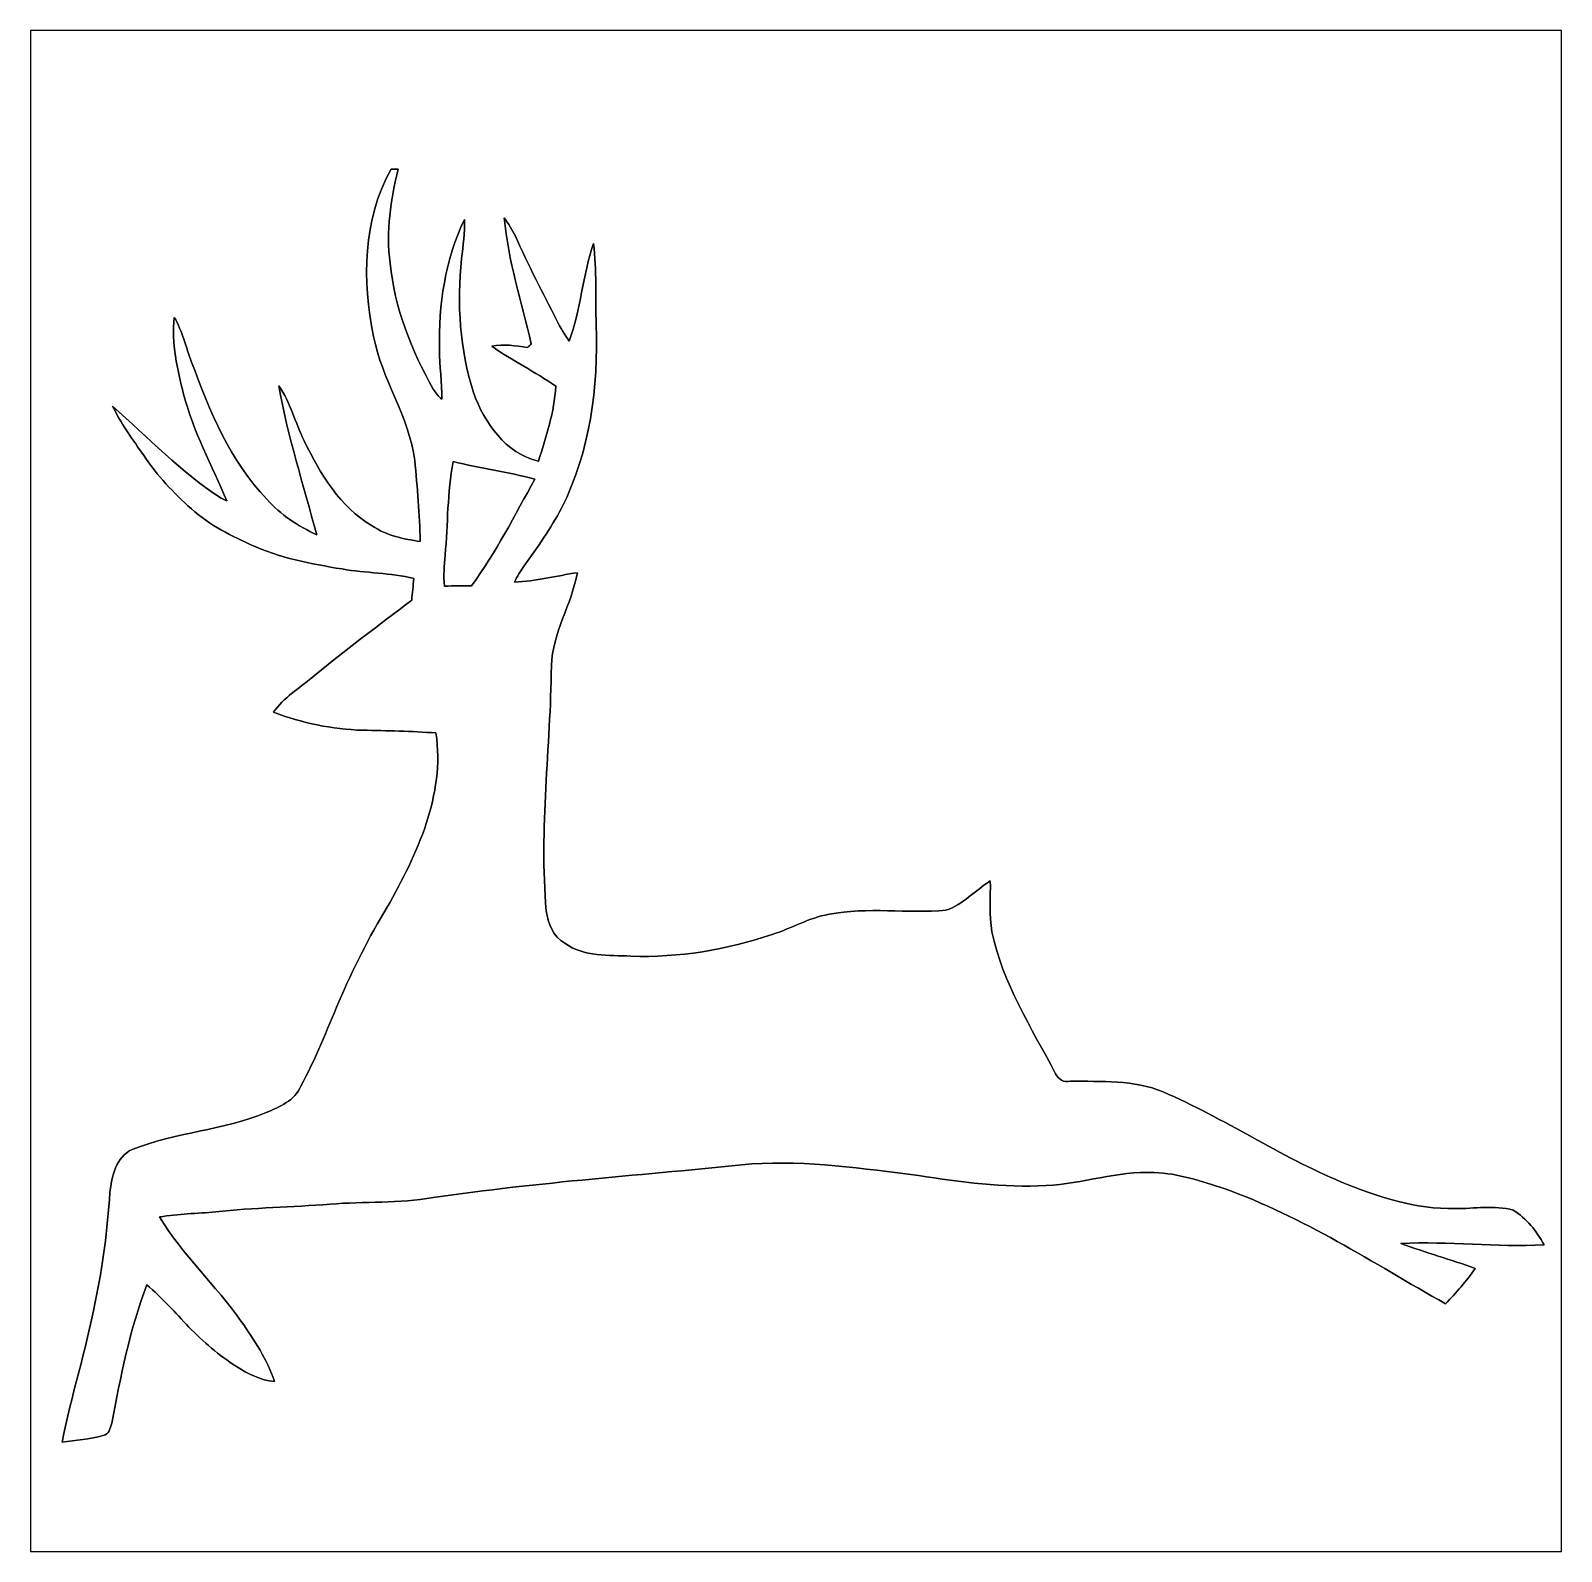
# Model space of a CAD drawing. Header units: centimetres. Extents: x -16.8 to 16.8, y -16.7 to 16.7.
import ezdxf

# ---------------------------------------------------------------- set-up
doc = ezdxf.new("R2010")
doc.units = ezdxf.units.CM
doc.header["$MEASUREMENT"] = 0
doc.layers.add('Layer 1', color=7, linetype='Continuous')

msp = doc.modelspace()

# ---------------------------------------------------------------- linework, layer by layer
at = {"layer": 'Layer 1', "color": 7}
for points, knots in [([(-16.77458, 16.66875), (-16.77458, 16.66875), (16.77458, 16.66875), (16.77458, 16.66875), (16.77458, 16.66875), (16.77458, 16.66875), (16.77458, -16.66875), (16.77458, -16.66875), (16.77458, -16.66875), (16.77458, -16.66875), (-16.77458, -16.66875), (-16.77458, -16.66875), (-16.77458, -16.66875), (-16.77458, -16.66875), (-16.77458, 16.66875), (-16.77458, 16.66875), (-16.77458, 16.66875), (-16.77458, 16.66875), (-16.77458, 16.66875), (-16.77458, 16.66875)], [0, 0, 0, 0, 0.16666667, 0.16666667, 0.16666667, 0.16666667, 0.33333333, 0.33333333, 0.33333333, 0.33333333, 0.5, 0.5, 0.5, 0.5, 0.66666667, 0.66666667, 0.66666667, 0.66666667, 1, 1, 1, 1]), ([(-8.87448, 13.63416), (-9.49748, 12.52361), (-9.51089, 11.18482), (-9.25618, 9.96632), (-9.25618, 9.96632), (-9.08015, 9.01876), (-8.47584, 8.20702), (-8.35413, 7.245), (-8.35413, 7.245), (-8.29663, 6.6548), (-8.25394, 6.06284), (-8.23348, 5.47017), (-8.23348, 5.47017), (-8.60072, 5.51991), (-8.97467, 5.60388), (-9.28829, 5.8099), (-9.28829, 5.8099), (-9.99419, 6.22547), (-10.43058, 6.95501), (-10.77595, 7.67362), (-10.77595, 7.67362), (-10.97598, 8.0705), (-11.07969, 8.51464), (-11.3351, 8.8833), (-11.3351, 8.8833), (-11.13861, 7.77522), (-10.79183, 6.70172), (-10.50502, 5.61622), (-10.50502, 5.61622), (-10.91036, 5.80919), (-11.29947, 6.05402), (-11.59722, 6.39445), (-11.59722, 6.39445), (-12.39943, 7.23618), (-12.85663, 8.3245), (-13.24539, 9.40329), (-13.24539, 9.40329), (-13.37345, 9.72891), (-13.44507, 10.08027), (-13.62781, 10.38225), (-13.62781, 10.38225), (-13.68566, 9.81392), (-13.56254, 9.24348), (-13.42037, 8.69632), (-13.42037, 8.69632), (-13.20835, 7.87859), (-12.79878, 7.13422), (-12.47634, 6.35917), (-12.47634, 6.35917), (-12.51867, 6.37857), (-12.56065, 6.39727), (-12.60122, 6.4195), (-12.60122, 6.4195), (-13.47682, 6.98817), (-14.20001, 7.74876), (-14.97859, 8.43562), (-14.97859, 8.43562), (-14.80397, 8.07614), (-14.57219, 7.74982), (-14.34218, 7.42491), (-14.34218, 7.42491), (-14.05819, 6.99064), (-13.71106, 6.60012), (-13.32618, 6.25299), (-13.32618, 6.25299), (-12.93495, 5.87904), (-12.44953, 5.62398), (-11.95987, 5.4035), (-11.95987, 5.4035), (-11.32487, 5.10963), (-10.63131, 4.97911), (-9.94586, 4.86657), (-9.94586, 4.86657), (-9.42481, 4.77485), (-8.88859, 4.78755), (-8.37424, 4.65561), (-8.37424, 4.65561), (-8.39153, 4.49862), (-8.40846, 4.34093), (-8.42257, 4.18359), (-8.42257, 4.18359), (-9.15494, 3.6262), (-9.89365, 3.07622), (-10.60415, 2.49061), (-10.60415, 2.49061), (-10.89589, 2.2479), (-11.22962, 2.04364), (-11.4494, 1.72649), (-11.4494, 1.72649), (-10.8271, 1.49154), (-10.16847, 1.35149), (-9.50278, 1.33209), (-9.50278, 1.33209), (-8.96514, 1.32256), (-8.42716, 1.31022), (-7.89058, 1.27282), (-7.89058, 1.27282), (-7.68879, -0.09137), (-8.30721, -1.38959), (-8.95703, -2.54423), (-8.95703, -2.54423), (-9.36837, -3.20675), (-9.7088, -3.90948), (-10.01995, -4.62351), (-10.01995, -4.62351), (-10.28171, -5.24616), (-10.5343, -5.87551), (-10.85039, -6.47277), (-10.85039, -6.47277), (-10.99009, -6.78744), (-11.31711, -6.92397), (-11.61309, -7.0485), (-11.61309, -7.0485), (-12.55748, -7.43479), (-13.59958, -7.48312), (-14.54679, -7.85777), (-14.54679, -7.85777), (-14.90663, -8.0204), (-14.99482, -8.45467), (-15.03609, -8.80639), (-15.03609, -8.80639), (-15.09536, -9.61108), (-15.18779, -10.41435), (-15.35924, -11.20387), (-15.35924, -11.20387), (-15.5515, -12.23963), (-15.88558, -13.24292), (-16.08279, -14.27692), (-16.08279, -14.27692), (-15.78257, -14.23811), (-15.47918, -14.2053), (-15.18532, -14.12946), (-15.18532, -14.12946), (-15.05832, -14.10582), (-15.02692, -13.96506), (-14.99764, -13.85993), (-14.99764, -13.85993), (-14.79726, -12.83582), (-14.60359, -11.80218), (-14.22753, -10.82463), (-14.22753, -10.82463), (-13.89698, -11.11038), (-13.59853, -11.43), (-13.30643, -11.75456), (-13.30643, -11.75456), (-12.98716, -12.07276), (-12.64391, -12.37086), (-12.26503, -12.61674), (-12.26503, -12.61674), (-12.0082, -12.77232), (-11.73656, -12.92296), (-11.43, -12.94483), (-11.43, -12.94483), (-11.58452, -12.46329), (-11.87344, -12.0396), (-12.15672, -11.62685), (-12.15672, -11.62685), (-12.71517, -10.83451), (-13.44859, -10.17341), (-13.94742, -9.33838), (-13.94742, -9.33838), (-13.54173, -9.2643), (-13.12721, -9.26818), (-12.71799, -9.22549), (-12.71799, -9.22549), (-11.88508, -9.13306), (-11.04653, -9.12424), (-10.21186, -9.05651), (-10.21186, -9.05651), (-9.45974, -8.99619), (-8.69985, -9.04099), (-7.95373, -8.91399), (-7.95373, -8.91399), (-5.63668, -8.57215), (-3.29883, -8.41516), (-0.97049, -8.17457), (-0.97049, -8.17457), (0.25541, -8.09449), (1.47179, -8.27687), (2.68393, -8.43139), (2.68393, -8.43139), (3.60998, -8.57321), (4.54589, -8.69562), (5.48464, -8.65011), (5.48464, -8.65011), (6.28015, -8.60989), (7.0485, -8.32238), (7.85001, -8.36507), (7.85001, -8.36507), (8.38094, -8.37847), (8.88506, -8.55592), (9.3853, -8.71714), (9.3853, -8.71714), (11.11179, -9.33027), (12.64708, -10.34732), (14.23423, -11.24091), (14.23423, -11.24091), (14.47059, -10.99961), (14.69355, -10.7442), (14.88757, -10.46762), (14.88757, -10.46762), (14.35065, -10.26795), (13.79573, -10.11978), (13.2588, -9.91941), (13.2588, -9.91941), (14.30373, -9.86402), (15.3483, -10.00972), (16.39394, -9.94657), (16.39394, -9.94657), (16.23377, -9.64636), (16.008, -9.37013), (15.71978, -9.18704), (15.71978, -9.18704), (15.30385, -9.07344), (14.86923, -9.15987), (14.4459, -9.15282), (14.4459, -9.15282), (13.58053, -9.17751), (12.74727, -8.89247), (11.95564, -8.57321), (11.95564, -8.57321), (10.60485, -8.01017), (9.38812, -7.17762), (8.04757, -6.59412), (8.04757, -6.59412), (7.40269, -6.32989), (6.69502, -6.37046), (6.01416, -6.36199), (6.01416, -6.36199), (5.87375, -6.39692), (5.74499, -6.32037), (5.68995, -6.19795), (5.68995, -6.19795), (5.16184, -5.19183), (4.52649, -4.21428), (4.29366, -3.08469), (4.29366, -3.08469), (4.23263, -2.71639), (4.26685, -2.3428), (4.25803, -1.97203), (4.25803, -1.97203), (3.92712, -2.17523), (3.66536, -2.49273), (3.28718, -2.61303), (3.28718, -2.61303), (2.43593, -2.68852), (1.56774, -2.53683), (0.72355, -2.70334), (0.72355, -2.70334), (0.28328, -2.77918), (-0.10125, -3.01378), (-0.52317, -3.14537), (-0.52317, -3.14537), (-1.51659, -3.47945), (-2.56611, -3.65972), (-3.61633, -3.6195), (-3.61633, -3.6195), (-4.10351, -3.59586), (-4.64749, -3.63996), (-5.06448, -3.33622), (-5.06448, -3.33622), (-5.32165, -3.19899), (-5.43878, -2.89877), (-5.47405, -2.62502), (-5.47405, -2.62502), (-5.6328, -0.83432), (-5.37845, 0.95567), (-5.36046, 2.74638), (-5.36046, 2.74638), (-5.33859, 3.46816), (-4.91631, 4.08728), (-4.79213, 4.78578), (-4.79213, 4.78578), (-5.25039, 4.71593), (-5.70301, 4.60093), (-6.16726, 4.578), (-6.16726, 4.578), (-6.11258, 4.70464), (-6.04167, 4.82424), (-5.96018, 4.93571), (-5.96018, 4.93571), (-5.66208, 5.34035), (-5.37845, 5.75769), (-5.13821, 6.19972), (-5.13821, 6.19972), (-4.51344, 7.43867), (-4.32929, 8.85014), (-4.37868, 10.22421), (-4.37868, 10.22421), (-4.40408, 10.81617), (-4.36104, 11.41201), (-4.43971, 12.00079), (-4.43971, 12.00079), (-4.6796, 11.30794), (-4.7117, 10.55335), (-4.97064, 9.86437), (-4.97064, 9.86437), (-5.08, 10.00301), (-5.16149, 10.16071), (-5.24263, 10.31699), (-5.24263, 10.31699), (-5.55413, 10.92659), (-5.86952, 11.53477), (-6.14998, 12.15954), (-6.14998, 12.15954), (-6.21594, 12.30312), (-6.30379, 12.43506), (-6.39304, 12.56489), (-6.39304, 12.56489), (-6.31119, 11.62368), (-6.01592, 10.71668), (-5.80073, 9.80087), (-5.80073, 9.80087), (-5.82859, 9.77406), (-5.85611, 9.7476), (-5.88363, 9.72079), (-5.88363, 9.72079), (-6.14327, 9.76136), (-6.4075, 9.80158), (-6.66891, 9.74831), (-6.66891, 9.74831), (-6.21383, 9.43539), (-5.71571, 9.19127), (-5.26521, 8.87095), (-5.26521, 8.87095), (-5.29696, 8.30686), (-5.47194, 7.76464), (-5.64586, 7.23124), (-5.64586, 7.23124), (-6.36552, 7.39457), (-6.83154, 8.07791), (-7.06896, 8.73266), (-7.06896, 8.73266), (-7.36847, 9.6774), (-7.43444, 10.68776), (-7.32931, 11.67059), (-7.32931, 11.67059), (-7.3025, 11.9567), (-7.2457, 12.24209), (-7.26863, 12.53067), (-7.26863, 12.53067), (-7.68315, 11.6459), (-7.84119, 10.6553), (-7.81368, 9.6834), (-7.81368, 9.6834), (-7.81226, 9.31686), (-7.76111, 8.95244), (-7.76288, 8.58591), (-7.76288, 8.58591), (-7.83343, 8.65223), (-7.90011, 8.72384), (-7.94879, 8.8078), (-7.94879, 8.8078), (-8.42998, 9.66011), (-8.79934, 10.59321), (-8.89529, 11.57358), (-8.89529, 11.57358), (-8.99266, 12.26361), (-8.88224, 12.96176), (-8.72243, 13.6338), (-8.72243, 13.6338), (-8.77323, 13.6338), (-8.82403, 13.63416), (-8.87448, 13.63416)], [0, 0, 0, 0, 0.01086957, 0.01086957, 0.01086957, 0.01086957, 0.02173913, 0.02173913, 0.02173913, 0.02173913, 0.0326087, 0.0326087, 0.0326087, 0.0326087, 0.04347826, 0.04347826, 0.04347826, 0.04347826, 0.05434783, 0.05434783, 0.05434783, 0.05434783, 0.06521739, 0.06521739, 0.06521739, 0.06521739, 0.07608696, 0.07608696, 0.07608696, 0.07608696, 0.08695652, 0.08695652, 0.08695652, 0.08695652, 0.09782609, 0.09782609, 0.09782609, 0.09782609, 0.10869565, 0.10869565, 0.10869565, 0.10869565, 0.11956522, 0.11956522, 0.11956522, 0.11956522, 0.13043478, 0.13043478, 0.13043478, 0.13043478, 0.14130435, 0.14130435, 0.14130435, 0.14130435, 0.15217391, 0.15217391, 0.15217391, 0.15217391, 0.16304348, 0.16304348, 0.16304348, 0.16304348, 0.17391304, 0.17391304, 0.17391304, 0.17391304, 0.18478261, 0.18478261, 0.18478261, 0.18478261, 0.19565217, 0.19565217, 0.19565217, 0.19565217, 0.20652174, 0.20652174, 0.20652174, 0.20652174, 0.2173913, 0.2173913, 0.2173913, 0.2173913, 0.22826087, 0.22826087, 0.22826087, 0.22826087, 0.23913043, 0.23913043, 0.23913043, 0.23913043, 0.25, 0.25, 0.25, 0.25, 0.26086957, 0.26086957, 0.26086957, 0.26086957, 0.27173913, 0.27173913, 0.27173913, 0.27173913, 0.2826087, 0.2826087, 0.2826087, 0.2826087, 0.29347826, 0.29347826, 0.29347826, 0.29347826, 0.30434783, 0.30434783, 0.30434783, 0.30434783, 0.31521739, 0.31521739, 0.31521739, 0.31521739, 0.32608696, 0.32608696, 0.32608696, 0.32608696, 0.33695652, 0.33695652, 0.33695652, 0.33695652, 0.34782609, 0.34782609, 0.34782609, 0.34782609, 0.35869565, 0.35869565, 0.35869565, 0.35869565, 0.36956522, 0.36956522, 0.36956522, 0.36956522, 0.38043478, 0.38043478, 0.38043478, 0.38043478, 0.39130435, 0.39130435, 0.39130435, 0.39130435, 0.40217391, 0.40217391, 0.40217391, 0.40217391, 0.41304348, 0.41304348, 0.41304348, 0.41304348, 0.42391304, 0.42391304, 0.42391304, 0.42391304, 0.43478261, 0.43478261, 0.43478261, 0.43478261, 0.44565217, 0.44565217, 0.44565217, 0.44565217, 0.45652174, 0.45652174, 0.45652174, 0.45652174, 0.4673913, 0.4673913, 0.4673913, 0.4673913, 0.47826087, 0.47826087, 0.47826087, 0.47826087, 0.48913043, 0.48913043, 0.48913043, 0.48913043, 0.5, 0.5, 0.5, 0.5, 0.51086957, 0.51086957, 0.51086957, 0.51086957, 0.52173913, 0.52173913, 0.52173913, 0.52173913, 0.5326087, 0.5326087, 0.5326087, 0.5326087, 0.54347826, 0.54347826, 0.54347826, 0.54347826, 0.55434783, 0.55434783, 0.55434783, 0.55434783, 0.56521739, 0.56521739, 0.56521739, 0.56521739, 0.57608696, 0.57608696, 0.57608696, 0.57608696, 0.58695652, 0.58695652, 0.58695652, 0.58695652, 0.59782609, 0.59782609, 0.59782609, 0.59782609, 0.60869565, 0.60869565, 0.60869565, 0.60869565, 0.61956522, 0.61956522, 0.61956522, 0.61956522, 0.63043478, 0.63043478, 0.63043478, 0.63043478, 0.64130435, 0.64130435, 0.64130435, 0.64130435, 0.65217391, 0.65217391, 0.65217391, 0.65217391, 0.66304348, 0.66304348, 0.66304348, 0.66304348, 0.67391304, 0.67391304, 0.67391304, 0.67391304, 0.68478261, 0.68478261, 0.68478261, 0.68478261, 0.69565217, 0.69565217, 0.69565217, 0.69565217, 0.70652174, 0.70652174, 0.70652174, 0.70652174, 0.7173913, 0.7173913, 0.7173913, 0.7173913, 0.72826087, 0.72826087, 0.72826087, 0.72826087, 0.73913043, 0.73913043, 0.73913043, 0.73913043, 0.75, 0.75, 0.75, 0.75, 0.76086957, 0.76086957, 0.76086957, 0.76086957, 0.77173913, 0.77173913, 0.77173913, 0.77173913, 0.7826087, 0.7826087, 0.7826087, 0.7826087, 0.79347826, 0.79347826, 0.79347826, 0.79347826, 0.80434783, 0.80434783, 0.80434783, 0.80434783, 0.81521739, 0.81521739, 0.81521739, 0.81521739, 0.82608696, 0.82608696, 0.82608696, 0.82608696, 0.83695652, 0.83695652, 0.83695652, 0.83695652, 0.84782609, 0.84782609, 0.84782609, 0.84782609, 0.85869565, 0.85869565, 0.85869565, 0.85869565, 0.86956522, 0.86956522, 0.86956522, 0.86956522, 0.88043478, 0.88043478, 0.88043478, 0.88043478, 0.89130435, 0.89130435, 0.89130435, 0.89130435, 0.90217391, 0.90217391, 0.90217391, 0.90217391, 0.91304348, 0.91304348, 0.91304348, 0.91304348, 0.92391304, 0.92391304, 0.92391304, 0.92391304, 0.93478261, 0.93478261, 0.93478261, 0.93478261, 0.94565217, 0.94565217, 0.94565217, 0.94565217, 0.95652174, 0.95652174, 0.95652174, 0.95652174, 0.9673913, 0.9673913, 0.9673913, 0.9673913, 0.97826087, 0.97826087, 0.97826087, 0.97826087, 1, 1, 1, 1]), ([(-7.51417, 7.21995), (-6.92115, 7.07954), (-6.31508, 6.99523), (-5.72629, 6.83789), (-5.72629, 6.83789), (-6.1595, 6.04308), (-6.57648, 5.23487), (-7.10918, 4.50003), (-7.10918, 4.50003), (-7.30638, 4.49686), (-7.50358, 4.49439), (-7.70079, 4.49263), (-7.70079, 4.49263), (-7.73818, 4.71699), (-7.70114, 4.94489), (-7.68879, 5.16996), (-7.68879, 5.16996), (-7.62741, 5.85294), (-7.64469, 6.54403), (-7.51417, 7.21995)], [0, 0, 0, 0, 0.16666667, 0.16666667, 0.16666667, 0.16666667, 0.33333333, 0.33333333, 0.33333333, 0.33333333, 0.5, 0.5, 0.5, 0.5, 0.66666667, 0.66666667, 0.66666667, 0.66666667, 1, 1, 1, 1])]:
    msp.add_open_spline(points, degree=3, knots=knots, dxfattribs=at)
at = {"layer": 'Layer 1', "color": 253}
for points, knots in [([(-8.87448, 13.63416), (-8.82403, 13.63416), (-8.77323, 13.6338), (-8.72243, 13.6338), (-8.72243, 13.6338), (-8.88224, 12.96176), (-8.99266, 12.26361), (-8.89529, 11.57358), (-8.89529, 11.57358), (-8.79934, 10.59321), (-8.42998, 9.66011), (-7.94879, 8.8078), (-7.94879, 8.8078), (-7.90011, 8.72384), (-7.83343, 8.65223), (-7.76288, 8.58591), (-7.76288, 8.58591), (-7.76111, 8.95244), (-7.81226, 9.31686), (-7.81368, 9.6834), (-7.81368, 9.6834), (-7.84119, 10.6553), (-7.68315, 11.6459), (-7.26863, 12.53067), (-7.26863, 12.53067), (-7.2457, 12.24209), (-7.3025, 11.9567), (-7.32931, 11.67059), (-7.32931, 11.67059), (-7.43444, 10.68776), (-7.36847, 9.6774), (-7.06896, 8.73266), (-7.06896, 8.73266), (-6.83154, 8.07791), (-6.36552, 7.39457), (-5.64586, 7.23124), (-5.64586, 7.23124), (-5.47194, 7.76464), (-5.29696, 8.30686), (-5.26521, 8.87095), (-5.26521, 8.87095), (-5.71571, 9.19127), (-6.21383, 9.43539), (-6.66891, 9.74831), (-6.66891, 9.74831), (-6.4075, 9.80158), (-6.14327, 9.76136), (-5.88363, 9.72079), (-5.88363, 9.72079), (-5.85611, 9.7476), (-5.82859, 9.77406), (-5.80073, 9.80087), (-5.80073, 9.80087), (-6.01592, 10.71668), (-6.31119, 11.62368), (-6.39304, 12.56489), (-6.39304, 12.56489), (-6.30379, 12.43506), (-6.21594, 12.30312), (-6.14998, 12.15954), (-6.14998, 12.15954), (-5.86952, 11.53477), (-5.55413, 10.92659), (-5.24263, 10.31699), (-5.24263, 10.31699), (-5.16149, 10.16071), (-5.08, 10.00301), (-4.97064, 9.86437), (-4.97064, 9.86437), (-4.7117, 10.55335), (-4.6796, 11.30794), (-4.43971, 12.00079), (-4.43971, 12.00079), (-4.36104, 11.41201), (-4.40408, 10.81617), (-4.37868, 10.22421), (-4.37868, 10.22421), (-4.32929, 8.85014), (-4.51344, 7.43867), (-5.13821, 6.19972), (-5.13821, 6.19972), (-5.37845, 5.75769), (-5.66208, 5.34035), (-5.96018, 4.93571), (-5.96018, 4.93571), (-6.04167, 4.82424), (-6.11258, 4.70464), (-6.16726, 4.578), (-6.16726, 4.578), (-5.70301, 4.60093), (-5.25039, 4.71593), (-4.79213, 4.78578), (-4.79213, 4.78578), (-4.91631, 4.08728), (-5.33859, 3.46816), (-5.36046, 2.74638), (-5.36046, 2.74638), (-5.37845, 0.95567), (-5.6328, -0.83432), (-5.47405, -2.62502), (-5.47405, -2.62502), (-5.43878, -2.89877), (-5.32165, -3.19899), (-5.06448, -3.33622), (-5.06448, -3.33622), (-4.64749, -3.63996), (-4.10351, -3.59586), (-3.61633, -3.6195), (-3.61633, -3.6195), (-2.56611, -3.65972), (-1.51659, -3.47945), (-0.52317, -3.14537), (-0.52317, -3.14537), (-0.10125, -3.01378), (0.28328, -2.77918), (0.72355, -2.70334), (0.72355, -2.70334), (1.56774, -2.53683), (2.43593, -2.68852), (3.28718, -2.61303), (3.28718, -2.61303), (3.66536, -2.49273), (3.92712, -2.17523), (4.25803, -1.97203), (4.25803, -1.97203), (4.26685, -2.3428), (4.23263, -2.71639), (4.29366, -3.08469), (4.29366, -3.08469), (4.52649, -4.21428), (5.16184, -5.19183), (5.68995, -6.19795), (5.68995, -6.19795), (5.74499, -6.32037), (5.87375, -6.39692), (6.01416, -6.36199), (6.01416, -6.36199), (6.69502, -6.37046), (7.40269, -6.32989), (8.04757, -6.59412), (8.04757, -6.59412), (9.38812, -7.17762), (10.60485, -8.01017), (11.95564, -8.57321), (11.95564, -8.57321), (12.74727, -8.89247), (13.58053, -9.17751), (14.4459, -9.15282), (14.4459, -9.15282), (14.86923, -9.15987), (15.30385, -9.07344), (15.71978, -9.18704), (15.71978, -9.18704), (16.008, -9.37013), (16.23377, -9.64636), (16.39394, -9.94657), (16.39394, -9.94657), (15.3483, -10.00972), (14.30373, -9.86402), (13.2588, -9.91941), (13.2588, -9.91941), (13.79573, -10.11978), (14.35065, -10.26795), (14.88757, -10.46762), (14.88757, -10.46762), (14.69355, -10.7442), (14.47059, -10.99961), (14.23423, -11.24091), (14.23423, -11.24091), (12.64708, -10.34732), (11.11179, -9.33027), (9.3853, -8.71714), (9.3853, -8.71714), (8.88506, -8.55592), (8.38094, -8.37847), (7.85001, -8.36507), (7.85001, -8.36507), (7.0485, -8.32238), (6.28015, -8.60989), (5.48464, -8.65011), (5.48464, -8.65011), (4.54589, -8.69562), (3.60998, -8.57321), (2.68393, -8.43139), (2.68393, -8.43139), (1.47179, -8.27687), (0.25541, -8.09449), (-0.97049, -8.17457), (-0.97049, -8.17457), (-3.29883, -8.41516), (-5.63668, -8.57215), (-7.95373, -8.91399), (-7.95373, -8.91399), (-8.69985, -9.04099), (-9.45974, -8.99619), (-10.21186, -9.05651), (-10.21186, -9.05651), (-11.04653, -9.12424), (-11.88508, -9.13306), (-12.71799, -9.22549), (-12.71799, -9.22549), (-13.12721, -9.26818), (-13.54173, -9.2643), (-13.94742, -9.33838), (-13.94742, -9.33838), (-13.44859, -10.17341), (-12.71517, -10.83451), (-12.15672, -11.62685), (-12.15672, -11.62685), (-11.87344, -12.0396), (-11.58452, -12.46329), (-11.43, -12.94483), (-11.43, -12.94483), (-11.73656, -12.92296), (-12.0082, -12.77232), (-12.26503, -12.61674), (-12.26503, -12.61674), (-12.64391, -12.37086), (-12.98716, -12.07276), (-13.30643, -11.75456), (-13.30643, -11.75456), (-13.59853, -11.43), (-13.89698, -11.11038), (-14.22753, -10.82463), (-14.22753, -10.82463), (-14.60359, -11.80218), (-14.79726, -12.83582), (-14.99764, -13.85993), (-14.99764, -13.85993), (-15.02692, -13.96506), (-15.05832, -14.10582), (-15.18532, -14.12946), (-15.18532, -14.12946), (-15.47918, -14.2053), (-15.78257, -14.23811), (-16.08279, -14.27692), (-16.08279, -14.27692), (-15.88558, -13.24292), (-15.5515, -12.23963), (-15.35924, -11.20387), (-15.35924, -11.20387), (-15.18779, -10.41435), (-15.09536, -9.61108), (-15.03609, -8.80639), (-15.03609, -8.80639), (-14.99482, -8.45467), (-14.90663, -8.0204), (-14.54679, -7.85777), (-14.54679, -7.85777), (-13.59958, -7.48312), (-12.55748, -7.43479), (-11.61309, -7.0485), (-11.61309, -7.0485), (-11.31711, -6.92397), (-10.99009, -6.78744), (-10.85039, -6.47277), (-10.85039, -6.47277), (-10.5343, -5.87551), (-10.28171, -5.24616), (-10.01995, -4.62351), (-10.01995, -4.62351), (-9.7088, -3.90948), (-9.36837, -3.20675), (-8.95703, -2.54423), (-8.95703, -2.54423), (-8.30721, -1.38959), (-7.68879, -0.09137), (-7.89058, 1.27282), (-7.89058, 1.27282), (-8.42716, 1.31022), (-8.96514, 1.32256), (-9.50278, 1.33209), (-9.50278, 1.33209), (-10.16847, 1.35149), (-10.8271, 1.49154), (-11.4494, 1.72649), (-11.4494, 1.72649), (-11.22962, 2.04364), (-10.89589, 2.2479), (-10.60415, 2.49061), (-10.60415, 2.49061), (-9.89365, 3.07622), (-9.15494, 3.6262), (-8.42257, 4.18359), (-8.42257, 4.18359), (-8.40846, 4.34093), (-8.39153, 4.49862), (-8.37424, 4.65561), (-8.37424, 4.65561), (-8.88859, 4.78755), (-9.42481, 4.77485), (-9.94586, 4.86657), (-9.94586, 4.86657), (-10.63131, 4.97911), (-11.32487, 5.10963), (-11.95987, 5.4035), (-11.95987, 5.4035), (-12.44953, 5.62398), (-12.93495, 5.87904), (-13.32618, 6.25299), (-13.32618, 6.25299), (-13.71106, 6.60012), (-14.05819, 6.99064), (-14.34218, 7.42491), (-14.34218, 7.42491), (-14.57219, 7.74982), (-14.80397, 8.07614), (-14.97859, 8.43562), (-14.97859, 8.43562), (-14.20001, 7.74876), (-13.47682, 6.98817), (-12.60122, 6.4195), (-12.60122, 6.4195), (-12.56065, 6.39727), (-12.51867, 6.37857), (-12.47634, 6.35917), (-12.47634, 6.35917), (-12.79878, 7.13422), (-13.20835, 7.87859), (-13.42037, 8.69632), (-13.42037, 8.69632), (-13.56254, 9.24348), (-13.68566, 9.81392), (-13.62781, 10.38225), (-13.62781, 10.38225), (-13.44507, 10.08027), (-13.37345, 9.72891), (-13.24539, 9.40329), (-13.24539, 9.40329), (-12.85663, 8.3245), (-12.39943, 7.23618), (-11.59722, 6.39445), (-11.59722, 6.39445), (-11.29947, 6.05402), (-10.91036, 5.80919), (-10.50502, 5.61622), (-10.50502, 5.61622), (-10.79183, 6.70172), (-11.13861, 7.77522), (-11.3351, 8.8833), (-11.3351, 8.8833), (-11.07969, 8.51464), (-10.97598, 8.0705), (-10.77595, 7.67362), (-10.77595, 7.67362), (-10.43058, 6.95501), (-9.99419, 6.22547), (-9.28829, 5.8099), (-9.28829, 5.8099), (-8.97467, 5.60388), (-8.60072, 5.51991), (-8.23348, 5.47017), (-8.23348, 5.47017), (-8.25394, 6.06284), (-8.29663, 6.6548), (-8.35413, 7.245), (-8.35413, 7.245), (-8.47584, 8.20702), (-9.08015, 9.01876), (-9.25618, 9.96632), (-9.25618, 9.96632), (-9.51089, 11.18482), (-9.49748, 12.52361), (-8.87448, 13.63416), (-8.87448, 13.63416), (-8.87448, 13.63416), (-8.87448, 13.63416), (-8.87448, 13.63416)], [0, 0, 0, 0, 0.01075269, 0.01075269, 0.01075269, 0.01075269, 0.02150538, 0.02150538, 0.02150538, 0.02150538, 0.03225806, 0.03225806, 0.03225806, 0.03225806, 0.04301075, 0.04301075, 0.04301075, 0.04301075, 0.05376344, 0.05376344, 0.05376344, 0.05376344, 0.06451613, 0.06451613, 0.06451613, 0.06451613, 0.07526882, 0.07526882, 0.07526882, 0.07526882, 0.08602151, 0.08602151, 0.08602151, 0.08602151, 0.09677419, 0.09677419, 0.09677419, 0.09677419, 0.10752688, 0.10752688, 0.10752688, 0.10752688, 0.11827957, 0.11827957, 0.11827957, 0.11827957, 0.12903226, 0.12903226, 0.12903226, 0.12903226, 0.13978495, 0.13978495, 0.13978495, 0.13978495, 0.15053763, 0.15053763, 0.15053763, 0.15053763, 0.16129032, 0.16129032, 0.16129032, 0.16129032, 0.17204301, 0.17204301, 0.17204301, 0.17204301, 0.1827957, 0.1827957, 0.1827957, 0.1827957, 0.19354839, 0.19354839, 0.19354839, 0.19354839, 0.20430108, 0.20430108, 0.20430108, 0.20430108, 0.21505376, 0.21505376, 0.21505376, 0.21505376, 0.22580645, 0.22580645, 0.22580645, 0.22580645, 0.23655914, 0.23655914, 0.23655914, 0.23655914, 0.24731183, 0.24731183, 0.24731183, 0.24731183, 0.25806452, 0.25806452, 0.25806452, 0.25806452, 0.2688172, 0.2688172, 0.2688172, 0.2688172, 0.27956989, 0.27956989, 0.27956989, 0.27956989, 0.29032258, 0.29032258, 0.29032258, 0.29032258, 0.30107527, 0.30107527, 0.30107527, 0.30107527, 0.31182796, 0.31182796, 0.31182796, 0.31182796, 0.32258065, 0.32258065, 0.32258065, 0.32258065, 0.33333333, 0.33333333, 0.33333333, 0.33333333, 0.34408602, 0.34408602, 0.34408602, 0.34408602, 0.35483871, 0.35483871, 0.35483871, 0.35483871, 0.3655914, 0.3655914, 0.3655914, 0.3655914, 0.37634409, 0.37634409, 0.37634409, 0.37634409, 0.38709677, 0.38709677, 0.38709677, 0.38709677, 0.39784946, 0.39784946, 0.39784946, 0.39784946, 0.40860215, 0.40860215, 0.40860215, 0.40860215, 0.41935484, 0.41935484, 0.41935484, 0.41935484, 0.43010753, 0.43010753, 0.43010753, 0.43010753, 0.44086022, 0.44086022, 0.44086022, 0.44086022, 0.4516129, 0.4516129, 0.4516129, 0.4516129, 0.46236559, 0.46236559, 0.46236559, 0.46236559, 0.47311828, 0.47311828, 0.47311828, 0.47311828, 0.48387097, 0.48387097, 0.48387097, 0.48387097, 0.49462366, 0.49462366, 0.49462366, 0.49462366, 0.50537634, 0.50537634, 0.50537634, 0.50537634, 0.51612903, 0.51612903, 0.51612903, 0.51612903, 0.52688172, 0.52688172, 0.52688172, 0.52688172, 0.53763441, 0.53763441, 0.53763441, 0.53763441, 0.5483871, 0.5483871, 0.5483871, 0.5483871, 0.55913978, 0.55913978, 0.55913978, 0.55913978, 0.56989247, 0.56989247, 0.56989247, 0.56989247, 0.58064516, 0.58064516, 0.58064516, 0.58064516, 0.59139785, 0.59139785, 0.59139785, 0.59139785, 0.60215054, 0.60215054, 0.60215054, 0.60215054, 0.61290323, 0.61290323, 0.61290323, 0.61290323, 0.62365591, 0.62365591, 0.62365591, 0.62365591, 0.6344086, 0.6344086, 0.6344086, 0.6344086, 0.64516129, 0.64516129, 0.64516129, 0.64516129, 0.65591398, 0.65591398, 0.65591398, 0.65591398, 0.66666667, 0.66666667, 0.66666667, 0.66666667, 0.67741935, 0.67741935, 0.67741935, 0.67741935, 0.68817204, 0.68817204, 0.68817204, 0.68817204, 0.69892473, 0.69892473, 0.69892473, 0.69892473, 0.70967742, 0.70967742, 0.70967742, 0.70967742, 0.72043011, 0.72043011, 0.72043011, 0.72043011, 0.7311828, 0.7311828, 0.7311828, 0.7311828, 0.74193548, 0.74193548, 0.74193548, 0.74193548, 0.75268817, 0.75268817, 0.75268817, 0.75268817, 0.76344086, 0.76344086, 0.76344086, 0.76344086, 0.77419355, 0.77419355, 0.77419355, 0.77419355, 0.78494624, 0.78494624, 0.78494624, 0.78494624, 0.79569892, 0.79569892, 0.79569892, 0.79569892, 0.80645161, 0.80645161, 0.80645161, 0.80645161, 0.8172043, 0.8172043, 0.8172043, 0.8172043, 0.82795699, 0.82795699, 0.82795699, 0.82795699, 0.83870968, 0.83870968, 0.83870968, 0.83870968, 0.84946237, 0.84946237, 0.84946237, 0.84946237, 0.86021505, 0.86021505, 0.86021505, 0.86021505, 0.87096774, 0.87096774, 0.87096774, 0.87096774, 0.88172043, 0.88172043, 0.88172043, 0.88172043, 0.89247312, 0.89247312, 0.89247312, 0.89247312, 0.90322581, 0.90322581, 0.90322581, 0.90322581, 0.91397849, 0.91397849, 0.91397849, 0.91397849, 0.92473118, 0.92473118, 0.92473118, 0.92473118, 0.93548387, 0.93548387, 0.93548387, 0.93548387, 0.94623656, 0.94623656, 0.94623656, 0.94623656, 0.95698925, 0.95698925, 0.95698925, 0.95698925, 0.96774194, 0.96774194, 0.96774194, 0.96774194, 0.97849462, 0.97849462, 0.97849462, 0.97849462, 1, 1, 1, 1]), ([(-7.51417, 7.21995), (-7.64469, 6.54403), (-7.62741, 5.85294), (-7.68879, 5.16996), (-7.68879, 5.16996), (-7.70114, 4.94489), (-7.73818, 4.71699), (-7.70079, 4.49263), (-7.70079, 4.49263), (-7.50358, 4.49439), (-7.30638, 4.49686), (-7.10918, 4.50003), (-7.10918, 4.50003), (-6.57648, 5.23487), (-6.1595, 6.04308), (-5.72629, 6.83789), (-5.72629, 6.83789), (-6.31508, 6.99523), (-6.92115, 7.07954), (-7.51417, 7.21995)], [0, 0, 0, 0, 0.16666667, 0.16666667, 0.16666667, 0.16666667, 0.33333333, 0.33333333, 0.33333333, 0.33333333, 0.5, 0.5, 0.5, 0.5, 0.66666667, 0.66666667, 0.66666667, 0.66666667, 1, 1, 1, 1])]:
    msp.add_open_spline(points, degree=3, knots=knots, dxfattribs=at)

doc.saveas('drawing.dxf')
